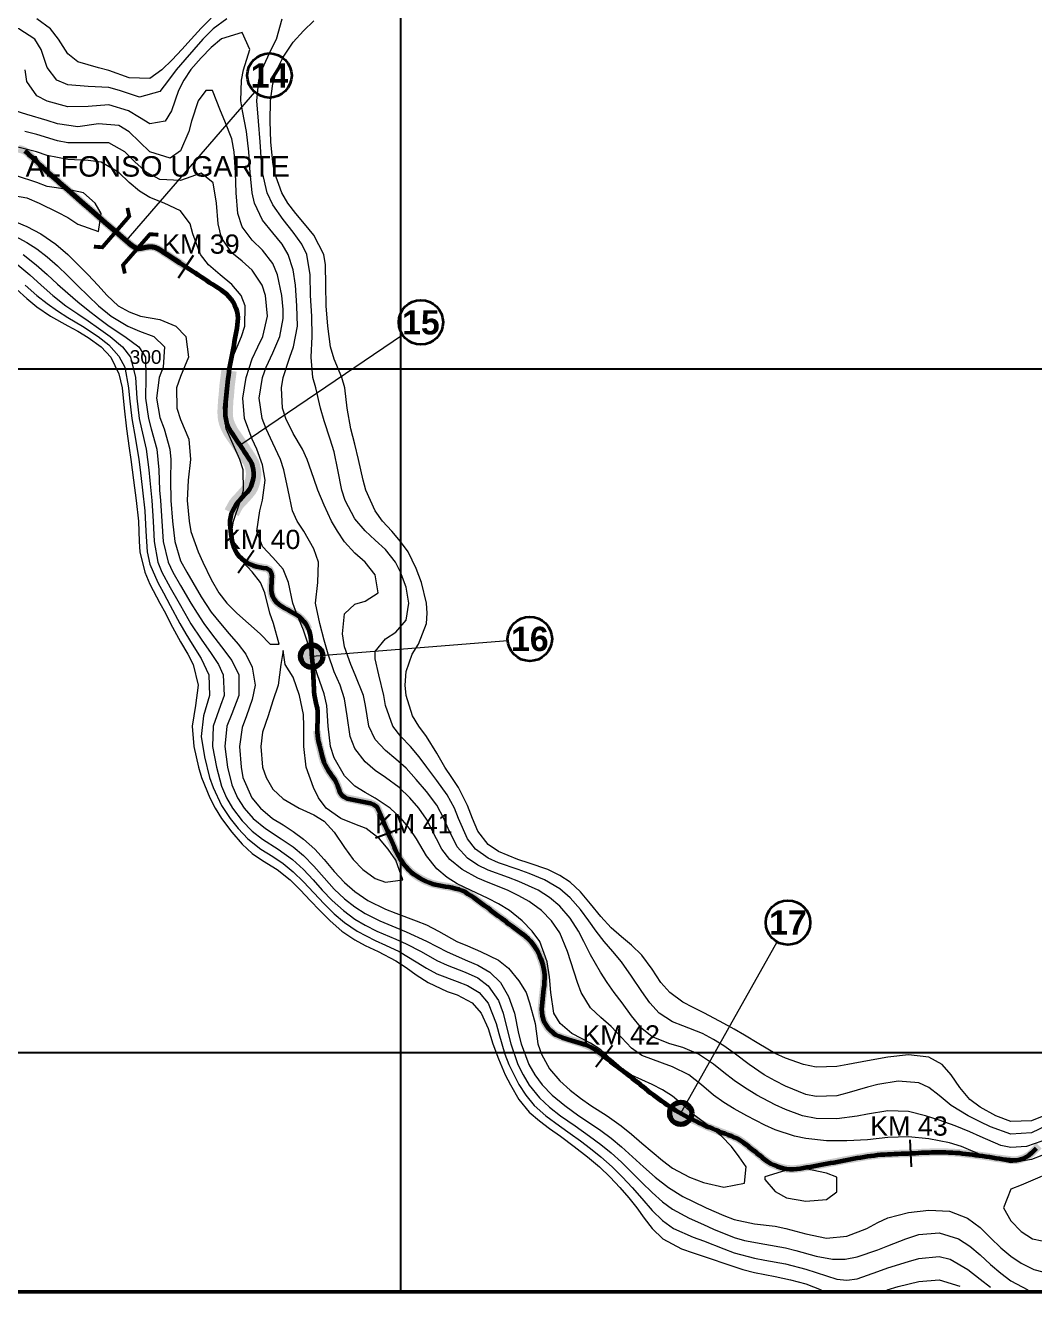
# Model space of a CAD drawing. Header units: metres. Extents: x 360050 to 393690, y 9180000 to 9233950.
# Drawn here: x 370901 to 373854, y 9223300 to 9227006 of the extents above; entities that cross this region are included whole.
import ezdxf
from ezdxf.enums import TextEntityAlignment as Align

# ---------------------------------------------------------------- set-up
doc = ezdxf.new("R2010")
doc.units = ezdxf.units.M
doc.header["$LTSCALE"] = 0.25
for name, color, linetype in [('CUADRICULA', 9, 'CONTINUOUS'), ('LOCALIDADES', 7, 'CONTINUOUS'), ('PROGRESIVAS', 5, 'CONTINUOUS')]:
    doc.layers.add(name, color=color, linetype=linetype)
for name, color, linetype, lineweight in [('CURVAS', 9, 'CONTINUOUS', 9), ('CURVAS-MAESTRAS', 8, 'CONTINUOUS', 18), ('EJE-VIA', 5, 'CONTINUOUS', 60), ('LLAMADAS', 30, 'CONTINUOUS', 18), ('MARCO', 7, 'CONTINUOUS', 50), ('TITULOS', 160, 'CONTINUOUS', 35)]:
    doc.layers.add(name, color=color, linetype=linetype, lineweight=lineweight)
for name, color, linetype, lineweight, true_color in [('R-EROSION', 6, 'CONTINUOUS', 100, 0xdc00dc), ('R-INUNDACION', 150, 'CONTINUOUS', 100, 0x286edc), ('R-PLATAFORMA', 8, 'CONTINUOUS', 100, 0x787878), ('R-PREDIOS', 30, 'CONTINUOUS', 100, 0xe68200)]:
    doc.layers.add(name, color=color, linetype=linetype, lineweight=lineweight, true_color=true_color)
doc.layers.add('R-PUENTES', color=1, linetype='CONTINUOUS', true_color=0xe60000)
doc.styles.get("Standard").update_dxf_attribs({"font": 'arial.ttf'})
doc.styles.add('TITULOS', font='arialbd.ttf')

msp = doc.modelspace()

# ---------------------------------------------------------------- hatches: boundary and pattern name
at = {"layer": 'R-INUNDACION'}
h = msp.add_hatch(color=256, dxfattribs=at)
edge = h.paths.add_edge_path()
edge.add_arc((371739.1, 9225159.6), 32.5, 0, 360)
h = msp.add_hatch(color=256, dxfattribs=at)
edge = h.paths.add_edge_path()
edge.add_arc((372818.8, 9223822.1), 32.5, 0, 360)

# ---------------------------------------------------------------- linework, layer by layer
at = {"layer": 'CUADRICULA'}
for p, q in [((372000, 9223300), (372000, 9233550)), ((360800, 9226000), (375100, 9226000)), ((360800, 9224000), (375100, 9224000))]:
    msp.add_line(p, q, dxfattribs=at)
at = {"layer": 'CURVAS'}
for points in [[(371490.9, 9227025), (371450.3, 9226995), (371420.5, 9226965), (371393.8, 9226935), (371367.5, 9226905), (371342.4, 9226875), (371319.6, 9226845), (371295, 9226812.2), (371235, 9226795.1), (371176.6, 9226815), (371145, 9226823.2), (371085, 9226826.1), (371025, 9226831.2), (370992.9, 9226845), (370965, 9226882.1), (370947.3, 9226935), (370928.3, 9226965), (370881.8, 9226995), (370845, 9227003.5), (370785, 9227004.9), (370725, 9227011.8)], [(371445, 9227026.6), (371415, 9226997.3), (371386, 9226965), (371359.3, 9226935), (371330.9, 9226905), (371300.2, 9226875), (371265, 9226849.9), (371205, 9226851.5), (371145, 9226873.1), (371115, 9226881.5), (371055, 9226898.4), (371025, 9226922.6), (370998.1, 9226965), (370974.7, 9226995), (370935, 9227024.8)], [(373887.7, 9223785), (373845, 9223764.9), (373785, 9223760.9), (373725, 9223782.6), (373695, 9223797.2), (373660, 9223815), (373610.3, 9223845), (373575, 9223873.8), (373545, 9223897.5), (373515, 9223911.4), (373455, 9223916.3), (373395, 9223905.8), (373365, 9223898), (373305, 9223880.6), (373275, 9223873.2), (373215, 9223870.8), (373185, 9223877.3), (373125, 9223901.8), (373095, 9223917), (373062.7, 9223935), (373018.9, 9223965), (372979.3, 9223995), (372945, 9224019.3), (372915, 9224038.1), (372882.8, 9224055), (372825, 9224077.7), (372795, 9224089.4), (372755.4, 9224115), (372728.1, 9224145), (372705, 9224178.2), (372675, 9224223.7), (372645, 9224265), (372620, 9224295), (372594.6, 9224325), (372571.3, 9224355), (372549.5, 9224385), (372525, 9224418.3), (372495, 9224452.9), (372465, 9224478.8), (372420.4, 9224505), (372375, 9224523.5), (372342.6, 9224535), (372285, 9224554.6), (372255, 9224568.5), (372218.2, 9224595), (372194.6, 9224625), (372168.8, 9224685), (372156.5, 9224715), (372135, 9224754.3), (372105, 9224796.2), (372076.1, 9224835), (372053.7, 9224865), (372028.2, 9224895), (371999.4, 9224925), (371975.8, 9224955), (371955.1, 9225015), (371950.1, 9225045), (371935.7, 9225105), (371925, 9225151.7), (371925, 9225172.8), (371955, 9225210.7), (371985, 9225229.6), (372015, 9225264.9), (372023.4, 9225315), (372015, 9225361.2), (371998.9, 9225405), (371983.9, 9225435), (371955, 9225471.8), (371925, 9225499.3), (371895, 9225525.9), (371865, 9225561.7), (371836.8, 9225615), (371827, 9225645), (371815, 9225705), (371805, 9225757.1), (371792.8, 9225795), (371775, 9225848), (371764.8, 9225885), (371751, 9225945), (371742.5, 9225975), (371737.1, 9226035), (371740.5, 9226095), (371739.2, 9226155), (371735.8, 9226215), (371734.1, 9226275), (371724.2, 9226335), (371710.3, 9226365), (371685, 9226400.6), (371655, 9226437.3), (371625, 9226480), (371608.8, 9226515), (371595.3, 9226575), (371592.1, 9226605), (371588, 9226665), (371583.1, 9226725), (371578.5, 9226785), (371584.1, 9226845), (371595, 9226878.8), (371620.4, 9226935), (371635.6, 9226965), (371652.5, 9227025)], [(373881.3, 9223815), (373845, 9223799.7), (373785, 9223798.4), (373740.4, 9223815), (373695, 9223839.8), (373665, 9223862.8), (373635, 9223897), (373610, 9223935), (373583.7, 9223965), (373545, 9223986.2), (373485, 9223993), (373425, 9223986.2), (373365, 9223975.5), (373307.7, 9223965), (373275, 9223959), (373215, 9223956.9), (373178.1, 9223965), (373125, 9223983.4), (373095, 9223996.8), (373047.2, 9224025), (373005, 9224051), (372975, 9224068.1), (372944.9, 9224085), (372888.7, 9224115), (372855, 9224131.7), (372825, 9224147), (372787.1, 9224175), (372760.9, 9224205), (372735, 9224243.7), (372705, 9224284.5), (372675, 9224313.5), (372645, 9224338.1), (372615, 9224364.9), (372585, 9224397.4), (372555, 9224434.7), (372525, 9224470.4), (372495, 9224498.1), (372465, 9224517.7), (372429.5, 9224535), (372375, 9224554.3), (372342.2, 9224565), (372285, 9224588), (372255, 9224609), (372225, 9224647.8), (372209.1, 9224685), (372195, 9224722.9), (372168.7, 9224775), (372148.9, 9224805), (372128.9, 9224835), (372105, 9224875.4), (372075, 9224924.5), (372052.8, 9224955), (372033.7, 9224985), (372015.1, 9225045), (372012.4, 9225075), (372015, 9225114.9), (372033.3, 9225165), (372051.7, 9225195), (372074.6, 9225255), (372077, 9225285), (372074.8, 9225315), (372059.9, 9225375), (372045, 9225416.2), (372020.7, 9225465), (371999.2, 9225495), (371973.1, 9225525), (371946.2, 9225555), (371924.2, 9225585), (371897.7, 9225645), (371889.9, 9225675), (371876.1, 9225735), (371865, 9225780), (371853.1, 9225825), (371842.6, 9225885), (371836, 9225945), (371827.1, 9225975), (371805, 9226028.3), (371794, 9226065), (371786, 9226125), (371781.7, 9226185), (371780.7, 9226245), (371779.7, 9226305), (371774.4, 9226335), (371745, 9226391.3), (371717.5, 9226425), (371692, 9226455), (371669.5, 9226485), (371651.9, 9226515), (371630.4, 9226575), (371624.9, 9226605), (371619.6, 9226665), (371617.7, 9226725), (371618.3, 9226785), (371625, 9226834.2), (371636.8, 9226875), (371655, 9226912.2), (371685, 9226956.1), (371715, 9226989.2), (371745, 9227019)], [(373875, 9223740.7), (373830.3, 9223725), (373785, 9223721.4), (373755, 9223728.1), (373695, 9223754), (373665, 9223767.4), (373621.3, 9223785), (373575, 9223802.3), (373534.4, 9223815), (373485, 9223827.5), (373425, 9223828.8), (373365, 9223819.5), (373335, 9223813.8), (373275, 9223805.4), (373215, 9223806.6), (373175.2, 9223815), (373125, 9223832.8), (373095, 9223846.7), (373041.2, 9223875), (373005, 9223897), (372975, 9223917.9), (372945, 9223941.1), (372915, 9223965.5), (372870.7, 9223995), (372825, 9224014.2), (372787.2, 9224025), (372735, 9224045.7), (372705, 9224070), (372675, 9224107.3), (372646.9, 9224145), (372623.9, 9224175), (372603, 9224205), (372584.1, 9224235), (372555, 9224285.3), (372535, 9224325), (372519.1, 9224355), (372495, 9224392.8), (372465, 9224428.1), (372435, 9224453.6), (372401.8, 9224475), (372345, 9224500.7), (372315, 9224511.5), (372255, 9224533.8), (372225, 9224548.5), (372195, 9224568.7), (372165, 9224601.7), (372137.9, 9224655), (372125.2, 9224685), (372105, 9224723.3), (372075, 9224763.9), (372045, 9224799.2), (372015, 9224831.5), (371985, 9224858.6), (371955, 9224883.5), (371925, 9224915.8), (371906.1, 9224955), (371895.9, 9225015), (371890, 9225045), (371866.5, 9225105), (371853, 9225135), (371835, 9225187.4), (371828.9, 9225225), (371835, 9225283.9), (371865, 9225311.7), (371895, 9225320.7), (371933.2, 9225345), (371925, 9225397.9), (371895, 9225434.6), (371865, 9225460.6), (371835, 9225494), (371814, 9225525), (371797, 9225555), (371775, 9225601.2), (371756.4, 9225645), (371745, 9225679.8), (371725.9, 9225735), (371711.6, 9225765), (371685, 9225811.1), (371663.5, 9225855), (371653.7, 9225885), (371650.8, 9225945), (371655.3, 9225975), (371674.7, 9226035), (371685.3, 9226065), (371696.9, 9226125), (371695.8, 9226185), (371691.3, 9226245), (371685, 9226289.7), (371670.3, 9226335), (371652.4, 9226365), (371625, 9226398.5), (371595, 9226435.3), (371571.1, 9226485), (371564.6, 9226515), (371558.6, 9226575), (371555.1, 9226635), (371548.1, 9226695), (371536.6, 9226755), (371531.6, 9226785), (371533.1, 9226845), (371539.8, 9226875), (371558, 9226935), (371535, 9226985), (371475, 9226966.4), (371445, 9226940.9), (371415, 9226910.6), (371385, 9226876.2), (371364.5, 9226845), (371349.1, 9226815), (371328.3, 9226755), (371310.5, 9226725), (371265, 9226717.6), (371235, 9226735.7), (371202.9, 9226755), (371145, 9226772.8), (371085, 9226767.9), (371025, 9226767.4), (370965, 9226783.9), (370935, 9226799.3), (370905, 9226841.3), (370900.2, 9226875)], [(370858.3, 9226395), (370905, 9226370.5), (370935, 9226351.2), (370965, 9226328.3), (370995, 9226301.4), (371025, 9226272.3), (371055, 9226243.2), (371085, 9226213.8), (371115, 9226184.9), (371151.7, 9226155), (371201.2, 9226125), (371235, 9226110.6), (371276.7, 9226095), (371308.6, 9226065), (371304.1, 9226005), (371292.9, 9225975), (371285.1, 9225915), (371295, 9225858.1), (371307.5, 9225825), (371323.9, 9225765), (371327, 9225735), (371325.6, 9225675), (371326.7, 9225615), (371331.4, 9225555), (371338, 9225495), (371355, 9225438.9), (371373.6, 9225405), (371390.8, 9225375), (371415, 9225333.6), (371445, 9225288.6), (371471.9, 9225255), (371497.8, 9225225), (371523.7, 9225195), (371546.6, 9225165), (371565, 9225127.3), (371573.6, 9225075), (371565, 9225032.4), (371548.1, 9224985), (371535, 9224950.8), (371527.3, 9224895), (371532.1, 9224835), (371537.8, 9224805), (371563.7, 9224745), (371589.3, 9224715), (371624.4, 9224685), (371655, 9224665.7), (371685, 9224646.5), (371715, 9224624.4), (371748.2, 9224595), (371775.3, 9224565), (371805, 9224529.9), (371835, 9224497.4), (371865, 9224470.7), (371903, 9224445), (371955, 9224419.4), (371985, 9224407.9), (372044.9, 9224385), (372075, 9224373.3), (372109.7, 9224355), (372164, 9224325), (372195, 9224311.6), (372233.1, 9224295), (372285, 9224270), (372315, 9224246.5), (372345, 9224209.2), (372366.6, 9224175), (372376.6, 9224145), (372392.7, 9224085), (372400.8, 9224025), (372411.2, 9223995), (372435, 9223952.2), (372465, 9223916.7), (372495, 9223889.8), (372525, 9223866.7), (372555.7, 9223845), (372603.9, 9223815), (372644.6, 9223785), (372675, 9223760.6), (372705, 9223734.8), (372735, 9223708.8), (372765, 9223684), (372795, 9223661.8), (372844.4, 9223635), (372885, 9223619.7), (372945, 9223605.6), (373005, 9223617.9), (373010, 9223665), (372990.1, 9223695), (372967.4, 9223725), (372937.9, 9223755), (372899.8, 9223785), (372860.8, 9223815), (372826.5, 9223845), (372795, 9223871.9), (372765, 9223890.8), (372735, 9223906.1), (372675, 9223933.8), (372645, 9223953.7), (372615, 9223980.8), (372585, 9224007.6), (372555, 9224027.6), (372500.3, 9224055), (372465.9, 9224085), (372447.6, 9224115), (372438.2, 9224175), (372435, 9224220.8), (372427.6, 9224265), (372406.1, 9224325), (372383.6, 9224355), (372354.4, 9224385), (372317.8, 9224415), (372285, 9224434.6), (372255, 9224450.8), (372203.9, 9224475), (372165, 9224493.1), (372135, 9224511.9), (372105, 9224537.3), (372075, 9224575), (372045.1, 9224625), (372025.1, 9224655), (372000.7, 9224685), (371968.8, 9224715), (371925, 9224744.2), (371895, 9224760.2), (371865, 9224779.4), (371835, 9224809.2), (371805, 9224861.9), (371794.3, 9224895), (371787.2, 9224955), (371782.9, 9225015), (371775, 9225049.4), (371756, 9225105), (371745, 9225139), (371728.3, 9225195), (371715, 9225235.9), (371694, 9225285), (371683.3, 9225315), (371670.9, 9225375), (371655, 9225414.5), (371625, 9225448.8), (371595, 9225481), (371578, 9225525), (371586.7, 9225585), (371595, 9225616), (371602.6, 9225675), (371595, 9225719.6), (371578.3, 9225765), (371564.6, 9225795), (371542.6, 9225855), (371537.4, 9225915), (371546.8, 9225975), (371565, 9226029.4), (371581.3, 9226065), (371595.7, 9226095), (371609.2, 9226155), (371603.3, 9226215), (371594.3, 9226245), (371565, 9226289.2), (371535, 9226315.2), (371505, 9226339.7), (371475, 9226383.8), (371464.8, 9226425), (371460.4, 9226485), (371450.5, 9226545), (371415, 9226572.5), (371355, 9226551.1), (371295, 9226554.8), (371256.4, 9226575), (371222.4, 9226605), (371192.4, 9226635), (371145, 9226662.2), (371085, 9226661.5), (371025, 9226661.7), (370995, 9226667.8), (370935, 9226685.7), (370899.2, 9226695)], [(370875, 9226429.5), (370905, 9226417), (370946.4, 9226395), (370990.4, 9226365), (371025, 9226335), (371055, 9226305.8), (371085, 9226275.6), (371113.5, 9226245), (371140.7, 9226215), (371172.9, 9226185), (371205, 9226166.9), (371238.4, 9226155), (371295, 9226144.6), (371341.5, 9226125), (371370.9, 9226095), (371378.4, 9226035), (371355, 9225977.6), (371342.9, 9225945), (371343.9, 9225885), (371355, 9225852.4), (371379.1, 9225795), (371384.6, 9225735), (371377.2, 9225675), (371374.2, 9225615), (371380.4, 9225555), (371385, 9225524.4), (371406.3, 9225465), (371419.9, 9225435), (371445, 9225383.6), (371467.6, 9225345), (371490.7, 9225315), (371519.7, 9225285), (371554, 9225255), (371588.3, 9225225), (371617.3, 9225195), (371644.1, 9225195), (371627.1, 9225255), (371616.1, 9225285), (371601.9, 9225345), (371589.2, 9225375), (371565, 9225406.4), (371535, 9225437.6), (371505.7, 9225495), (371504.8, 9225525), (371509.6, 9225555), (371530.4, 9225615), (371539.2, 9225645), (371538.8, 9225705), (371528.3, 9225735), (371505, 9225787.3), (371488.8, 9225825), (371480.6, 9225885), (371486.3, 9225945), (371499.7, 9226005), (371508.6, 9226035), (371533.1, 9226095), (371543.5, 9226125), (371544.6, 9226185), (371532.5, 9226215), (371505, 9226247.1), (371470.6, 9226275), (371436.9, 9226305), (371413.9, 9226335), (371390.7, 9226395), (371383.4, 9226425), (371355, 9226463.1), (371307.4, 9226485), (371265, 9226501.9), (371235, 9226520.6), (371205, 9226545.5), (371174.4, 9226575), (371123.2, 9226605), (371085, 9226610.2), (371025, 9226612.9), (370965, 9226624.8), (370933.3, 9226635), (370875, 9226650.5)], [(370845, 9226511.6), (370905, 9226501.1), (370941.3, 9226485), (370995, 9226459.1), (371025, 9226443), (371055, 9226423.9), (371115, 9226402), (371122.4, 9226455), (371105.6, 9226485), (371071.1, 9226515), (371025, 9226525.5), (370965, 9226534.2), (370935, 9226545.7), (370875, 9226565.1)], [(370879.5, 9226305), (370913.9, 9226275), (370947, 9226245), (370981.5, 9226215), (371019.9, 9226185), (371055, 9226160.9), (371085, 9226140.8), (371115, 9226119.7), (371149.1, 9226095), (371185.4, 9226065), (371208.8, 9226035), (371223.7, 9225975), (371226.9, 9225915), (371234.4, 9225855), (371241.3, 9225825), (371255, 9225765), (371262.6, 9225705), (371265, 9225673.7), (371270.7, 9225615), (371275.2, 9225555), (371277.5, 9225495), (371288.4, 9225435), (371300.7, 9225405), (371325, 9225360.7), (371351, 9225315), (371367.8, 9225285), (371385, 9225254.6), (371415, 9225209.8), (371445, 9225167), (371465.8, 9225135), (371479.6, 9225105), (371482.3, 9225045), (371472, 9225015), (371450.2, 9224955), (371449.1, 9224895), (371460.3, 9224835), (371475, 9224779), (371489.8, 9224745), (371506.7, 9224715), (371535, 9224678.2), (371565, 9224647.5), (371595, 9224623.7), (371640.6, 9224595), (371682.8, 9224565), (371715, 9224535.1), (371742.8, 9224505), (371769.8, 9224475), (371798.9, 9224445), (371832.1, 9224415), (371865, 9224390.5), (371895, 9224372.5), (371929.9, 9224355), (371985, 9224331.4), (372015, 9224317.7), (372059, 9224295), (372105, 9224269.5), (372135, 9224255.2), (372187.7, 9224235), (372225, 9224218), (372255, 9224195.1), (372285, 9224151.6), (372299.1, 9224115), (372313.4, 9224055), (372321.2, 9224025), (372342.2, 9223965), (372357.6, 9223935), (372375, 9223904.6), (372405, 9223867.3), (372435, 9223839.7), (372466.9, 9223815), (372509.4, 9223785), (372551.8, 9223755), (372585, 9223730.6), (372615, 9223706.1), (372645, 9223678.8), (372675, 9223649.6), (372705, 9223619.6), (372735, 9223590), (372765, 9223563), (372795, 9223541.1), (372843.8, 9223515), (372885, 9223496.5), (372915, 9223482.9), (372975, 9223458.3), (373005, 9223449.4), (373065, 9223439.2), (373125, 9223428.6), (373155, 9223420.8), (373215, 9223404), (373262.3, 9223395), (373300.3, 9223395), (373335, 9223402.2), (373395, 9223422.2), (373425, 9223433.8), (373477.6, 9223455), (373515, 9223467.2), (373575, 9223472.4), (373631, 9223455), (373665, 9223433.1), (373695, 9223407.5), (373725, 9223379.9), (373755, 9223353.8), (373785, 9223331.5), (373834.3, 9223305)], [(370875, 9226233.2), (370905, 9226206.4), (370935, 9226182.2), (370974.7, 9226155), (371025, 9226126.1), (371055, 9226110.3), (371085, 9226092.2), (371122.5, 9226065), (371151.4, 9226035), (371175, 9225985.5), (371183.9, 9225945), (371190.1, 9225885), (371196.9, 9225825), (371205, 9225768.7), (371210.1, 9225735), (371217.5, 9225675), (371225.5, 9225615), (371231.7, 9225555), (371234, 9225495), (371236.4, 9225465), (371250.8, 9225405), (371265, 9225370.6), (371294.7, 9225315), (371310.8, 9225285), (371325.7, 9225255), (371355, 9225201.5), (371376.6, 9225165), (371391.9, 9225135), (371406.8, 9225075), (371398.5, 9225015), (371389, 9224955), (371394, 9224895), (371407.7, 9224835), (371416.3, 9224805), (371440.6, 9224745), (371456.9, 9224715), (371475.2, 9224685), (371505, 9224644.2), (371535, 9224609.1), (371565, 9224582.2), (371595, 9224561.7), (371637.4, 9224535), (371675.7, 9224505), (371706.6, 9224475), (371734.8, 9224445), (371763, 9224415), (371793.1, 9224385), (371827.5, 9224355), (371865, 9224329.1), (371895, 9224313.1), (371933.6, 9224295), (371985, 9224268.5), (372015, 9224249), (372045, 9224227.6), (372079.3, 9224205), (372135, 9224178.7), (372165, 9224168.3), (372208.2, 9224145), (372234.3, 9224115), (372255, 9224070.4), (372269.1, 9224025), (372285, 9223981.5), (372305.1, 9223935), (372320.3, 9223905), (372345, 9223862.4), (372375, 9223825.5), (372405, 9223799.7), (372435, 9223777.7), (372466.4, 9223755), (372507.3, 9223725), (372545.9, 9223695), (372580.8, 9223665), (372612.1, 9223635), (372640.7, 9223605), (372666.6, 9223575), (372689.9, 9223545), (372711.6, 9223515), (372735, 9223484.5), (372766.2, 9223455), (372821.4, 9223425), (372855, 9223413.3), (372911, 9223395), (372945, 9223383.1), (373000.1, 9223365), (373035, 9223356.2), (373095, 9223344.3), (373139.8, 9223335), (373185, 9223322.6), (373229.2, 9223305)], [(370900.8, 9226245), (370934.5, 9226215), (370965, 9226191.2), (370995, 9226170.5), (371025, 9226151.1), (371067.8, 9226125), (371114.3, 9226095), (371145, 9226070.8), (371175, 9226037.8), (371192.4, 9226005), (371202.7, 9225945), (371205.3, 9225915), (371212.7, 9225855), (371223.5, 9225795), (371233.4, 9225735), (371237.1, 9225705), (371243.9, 9225645), (371250.7, 9225585), (371253.7, 9225525), (371257.4, 9225465), (371265, 9225428.7), (371288.2, 9225375), (371304.9, 9225345), (371325, 9225308), (371353.2, 9225255), (371371, 9225225), (371389.6, 9225195), (371415, 9225152.9), (371437.6, 9225105), (371439.9, 9225045), (371422, 9224985), (371415.1, 9224925), (371424.9, 9224865), (371440.1, 9224805), (371450.2, 9224775), (371475, 9224723.1), (371500, 9224685), (371523.9, 9224655), (371552.2, 9224625), (371589.7, 9224595), (371625, 9224573.1), (371655, 9224553.4), (371685, 9224528.9), (371715, 9224499.3), (371745, 9224466.8), (371775, 9224434.7), (371805, 9224405.5), (371835, 9224380), (371871.5, 9224355), (371925, 9224327.3), (371955, 9224314), (371994.4, 9224295), (372045, 9224265.6), (372075, 9224246.8), (372105, 9224230.3), (372165, 9224207.3), (372195, 9224195.9), (372228.9, 9224175), (372255, 9224144.3), (372278.7, 9224085), (372286.9, 9224055), (372304.3, 9223995), (372315.8, 9223965), (372345, 9223905.9), (372365, 9223875), (372389.7, 9223845), (372423.5, 9223815), (372464.2, 9223785), (372495, 9223763.2), (372525, 9223741.5), (372555, 9223719), (372585, 9223694.7), (372618, 9223665), (372648.3, 9223635), (372676.4, 9223605), (372705, 9223572.3), (372735, 9223537.8), (372765, 9223508.1), (372797.7, 9223485), (372855, 9223459.8), (372885, 9223448.8), (372945, 9223425.1), (372975, 9223414), (373035, 9223397.7), (373065, 9223392.4), (373125, 9223381.7), (373185, 9223365.9), (373215, 9223356.2), (373275, 9223337), (373305, 9223333.4), (373335, 9223337.6), (373395, 9223359.5), (373425, 9223369.6), (373485, 9223388.3), (373515, 9223397.3), (373575, 9223403.1), (373606.6, 9223395), (373658.8, 9223365), (373695, 9223337), (373725, 9223313.6)], [(371655, 9225176.2), (371648.3, 9225135), (371641.2, 9225075), (371625, 9225029.3), (371611.8, 9224985), (371595, 9224936.9), (371590.3, 9224895), (371594.9, 9224835), (371605.7, 9224805), (371625, 9224770.5), (371655, 9224742.4), (371702.2, 9224715), (371745, 9224694.9), (371775, 9224676.7), (371805, 9224644.9), (371835, 9224600.1), (371860.1, 9224565), (371888.2, 9224535), (371925, 9224509.2), (371955, 9224498), (372005.1, 9224505), (371985, 9224562.6), (371963.1, 9224595), (371937.1, 9224625), (371898.7, 9224655), (371865, 9224668.5), (371824.1, 9224685), (371781, 9224715), (371758.6, 9224745), (371744, 9224775), (371722.4, 9224835), (371715.5, 9224895), (371715.5, 9224955), (371715, 9224988.7), (371703.1, 9225045), (371685, 9225098.3), (371661.4, 9225135), (371655, 9225176.2)], [(373935, 9223665.4), (373905, 9223650.3), (373869, 9223635), (373815, 9223611.3), (373785, 9223599.8), (373763.3, 9223545), (373785, 9223507.2), (373815, 9223475.7), (373847.7, 9223455), (373905, 9223443.2), (373950.4, 9223455), (373994.2, 9223485), (374025, 9223511.6), (374055, 9223535.7), (374085, 9223556.3), (374119.4, 9223575), (374152.3, 9223605), (374145, 9223638.8), (374115, 9223668.8), (374055, 9223685.2), (373995, 9223681.1), (373935, 9223665.4)], [(373065, 9223635.7), (373065, 9223628.1), (373095, 9223593), (373128.4, 9223575), (373185, 9223564.6), (373245, 9223569.5), (373275, 9223592.1), (373275.6, 9223635), (373245, 9223647.1), (373185, 9223659.3), (373125, 9223654.9), (373065, 9223635.7)], [(373422.4, 9223305), (373455, 9223315.4), (373515, 9223329.5), (373575, 9223334.2), (373635, 9223315.8)]]:
    msp.add_lwpolyline(points, dxfattribs=at)
at = {"layer": 'CURVAS-MAESTRAS'}
for points in [[(373875, 9223698.9), (373845, 9223686.3), (373785, 9223676.7), (373725, 9223689.4), (373695, 9223701.7), (373640.4, 9223725), (373605, 9223735.6), (373545, 9223747.7), (373485, 9223753.1), (373425, 9223751.2), (373365, 9223744.8), (373305, 9223740.9), (373245, 9223741.8), (373185, 9223748.1), (373152, 9223755), (373095, 9223773.2), (373065, 9223787.3), (373012.1, 9223815), (372975, 9223835.5), (372945, 9223853.9), (372915, 9223875.2), (372879.8, 9223905), (372842.2, 9223935), (372795, 9223958.4), (372765, 9223968.2), (372705, 9223991.4), (372675, 9224012.9), (372645, 9224043.7), (372615, 9224075.8), (372585, 9224102.6), (372555, 9224130.7), (372527.4, 9224175), (372516.3, 9224205), (372497.2, 9224265), (372487.8, 9224295), (372465, 9224349.8), (372441, 9224385), (372411.2, 9224415), (372375, 9224441.7), (372345, 9224458.5), (372311.9, 9224475), (372255, 9224497.4), (372225, 9224510.4), (372179.1, 9224535), (372142.8, 9224565), (372119.9, 9224595), (372104.1, 9224625), (372075, 9224683.1), (372052.5, 9224715), (372026, 9224745), (371994.4, 9224775), (371955.1, 9224805), (371925, 9224825.2), (371895, 9224850), (371865, 9224889.8), (371851.1, 9224925), (371842.9, 9224985), (371835, 9225034.4), (371821.7, 9225075), (371805, 9225113.9), (371786.6, 9225165), (371775, 9225206.7), (371762.7, 9225255), (371750.2, 9225315), (371756.5, 9225375), (371758.6, 9225435), (371745, 9225474.1), (371716.2, 9225525), (371695.9, 9225555), (371683.1, 9225585), (371670.2, 9225645), (371657.2, 9225705), (371647.5, 9225735), (371625, 9225783.3), (371605.4, 9225825), (371593.5, 9225855), (371585.5, 9225915), (371595, 9225974.6), (371605.8, 9226005), (371625, 9226047.1), (371645.8, 9226095), (371655, 9226148.1), (371655, 9226173.6), (371651.7, 9226215), (371639.3, 9226275), (371625, 9226309.1), (371595, 9226347.9), (371565, 9226376.5), (371535, 9226415.6), (371522.6, 9226455), (371517.6, 9226515), (371516.1, 9226575), (371512.1, 9226635), (371505, 9226673.3), (371484.5, 9226725), (371472.3, 9226755), (371448.6, 9226815), (371429.6, 9226815), (371406.4, 9226785), (371387.6, 9226725), (371379.3, 9226695), (371355, 9226638.8), (371325, 9226617.3), (371265.7, 9226635), (371235, 9226664.8), (371205, 9226693.8), (371175, 9226712.1), (371115, 9226717.2), (371055, 9226708.8), (370995, 9226717.8), (370965, 9226726.9), (370905, 9226744.3), (370871.7, 9226755)], [(370894.4, 9226335), (370932.8, 9226305), (370965, 9226276.3), (370995, 9226248.4), (371025, 9226221.6), (371055, 9226196.4), (371085, 9226172.1), (371115, 9226148.5), (371146.7, 9226125), (371192.2, 9226095), (371232.6, 9226065), (371253, 9226035), (371253.5, 9225975), (371252.2, 9225915), (371261.3, 9225855), (371269.6, 9225825), (371285.6, 9225765), (371291.5, 9225705), (371293.8, 9225645), (371296, 9225615), (371300.3, 9225555), (371303.9, 9225495), (371318.5, 9225435), (371333, 9225405), (371355, 9225366.7), (371384.8, 9225315), (371403.4, 9225285), (371423.5, 9225255), (371445.6, 9225225), (371475, 9225187.4), (371505, 9225146.5), (371525.3, 9225105), (371525.6, 9225045), (371505, 9224991.3), (371490.9, 9224955), (371485.2, 9224895), (371493, 9224835), (371505, 9224783), (371521.7, 9224745), (371541.1, 9224715), (371567.4, 9224685), (371603.5, 9224655), (371649.5, 9224625), (371685, 9224601.4), (371715, 9224576.3), (371745, 9224545.2), (371775, 9224510.6), (371805, 9224477.5), (371835, 9224449.3), (371865, 9224426.2), (371895, 9224406.8), (371937.8, 9224385), (371985, 9224365.8), (372015, 9224353.3), (372075, 9224325.9), (372105, 9224310.2), (372135, 9224294.1), (372195, 9224268.2), (372225, 9224255.6), (372260.1, 9224235), (372291.4, 9224205), (372315, 9224163.5), (372332, 9224115), (372343.8, 9224055), (372351.8, 9224025), (372374, 9223965), (372392.1, 9223935), (372413.7, 9223905), (372442.4, 9223875), (372479.1, 9223845), (372520.5, 9223815), (372555, 9223791.9), (372585, 9223771.5), (372615, 9223748.9), (372645, 9223723.7), (372677.1, 9223695), (372709.9, 9223665), (372744.1, 9223635), (372783.1, 9223605), (372825, 9223578.9), (372855, 9223563.6), (372893.5, 9223545), (372945, 9223522.5), (372975, 9223511.4), (373035, 9223499), (373095, 9223491.4), (373125.8, 9223485), (373185, 9223469.5), (373245, 9223456.6), (373305, 9223462.5), (373362.9, 9223485), (373395, 9223502.5), (373425, 9223515.7), (373485, 9223532), (373545, 9223538.9), (373605, 9223535.3), (373657.4, 9223515), (373695, 9223487.4), (373725, 9223458), (373755, 9223428.7), (373785, 9223403.6), (373815, 9223383.4), (373852.2, 9223365), (373905, 9223351.5)]]:
    msp.add_lwpolyline(points, dxfattribs=at)
at = {"layer": 'EJE-VIA'}
msp.add_lwpolyline([(370899.4, 9226638.1), (370907.4, 9226632.1), (370914.6, 9226625.1), (370921.8, 9226618.2), (370929, 9226611.2), (370936.2, 9226604.2), (370943.5, 9226597.5), (370950.8, 9226590.7), (370958.2, 9226583.9), (370965.4, 9226577), (370972.7, 9226570.1), (370980.3, 9226563.6), (370987.9, 9226557.1), (370995.5, 9226550.6), (371002.5, 9226543.8), (371010.1, 9226537.4), (371017.7, 9226530.9), (371025.3, 9226524.4), (371032.8, 9226517.8), (371040.2, 9226511.1), (371047.7, 9226504.5), (371055.2, 9226497.8), (371062.7, 9226491.2), (371070.2, 9226484.6), (371077.8, 9226478.1), (371085.4, 9226471.6), (371093, 9226465.1), (371100.5, 9226458.5), (371108, 9226451.8), (371115.5, 9226445.2), (371123, 9226438.6), (371130.4, 9226431.9), (371137.9, 9226425.3), (371145.5, 9226418.9), (371153.2, 9226412.4), (371160.8, 9226405.9), (371168.3, 9226399.3), (371175.9, 9226392.8), (371183.4, 9226386.2), (371191, 9226379.6), (371198.5, 9226373.1), (371206.1, 9226366.6), (371214, 9226360.4), (371221.9, 9226355.3), (371231.3, 9226352.1), (371241.3, 9226353.2), (371251, 9226355.5), (371260.9, 9226357.1), (371270.8, 9226357.4), (371280.6, 9226355.6), (371289.7, 9226351.6), (371298.3, 9226346.5), (371306.2, 9226340.9), (371314.7, 9226335.7), (371323.1, 9226330.2), (371331.4, 9226324.7), (371339.8, 9226319.2), (371348.1, 9226313.7), (371356.4, 9226308.2), (371364.8, 9226302.7), (371373.1, 9226297.1), (371381.6, 9226291.8), (371390.1, 9226286.6), (371398.5, 9226281.1), (371406.8, 9226275.6), (371415.2, 9226270.1), (371423.5, 9226264.6), (371431.8, 9226259), (371440.2, 9226253.5), (371448.5, 9226248), (371457, 9226242.6), (371465.5, 9226237.5), (371473.6, 9226231.7), (371481.7, 9226225.7), (371489.7, 9226219.7), (371496.4, 9226212.3), (371502.8, 9226204.7), (371508.6, 9226196.5), (371513.1, 9226187.6), (371516.6, 9226178.3), (371519.4, 9226168.7), (371521.9, 9226159), (371522.4, 9226149), (371522.2, 9226139.1), (371521.1, 9226129.1), (371519.4, 9226119.3), (371517.5, 9226109.5), (371515.8, 9226099.6), (371514.1, 9226089.8), (371512.5, 9226079.9), (371510.6, 9226070.1), (371508.8, 9226060.2), (371507, 9226050.4), (371505.2, 9226040.6), (371503.3, 9226030.7), (371501.5, 9226020.9), (371499.2, 9226011.2), (371497.5, 9226001.3), (371496.4, 9225991.4), (371495.2, 9225981.5), (371493.9, 9225971.6), (371492.6, 9225961.6), (371491.4, 9225951.7), (371490.5, 9225941.8), (371489.7, 9225931.8), (371489.1, 9225921.8), (371487.7, 9225912.7), (371487.1, 9225902.7), (371486.5, 9225892.7), (371485.8, 9225882.7), (371485.6, 9225872.7), (371486, 9225862.8), (371487.3, 9225852.9), (371489.7, 9225843.2), (371493.5, 9225833.9), (371497.7, 9225824.9), (371502.4, 9225816.1), (371508, 9225807.8), (371513.7, 9225799.5), (371519.3, 9225791.2), (371524.9, 9225782.9), (371530.5, 9225774.7), (371536.1, 9225766.4), (371541.3, 9225757.8), (371546.9, 9225750), (371552.3, 9225741.6), (371557.6, 9225733.2), (371562.5, 9225724.4), (371565.6, 9225714.9), (371567.8, 9225705.2), (371569, 9225695.3), (371568.4, 9225685.4), (371566.7, 9225675.5), (371564.2, 9225665.9), (371560.9, 9225656.4), (371556.1, 9225647.7), (371549.9, 9225639.8), (371543.3, 9225632.3), (371536.6, 9225624.9), (371529.9, 9225617.5), (371523, 9225610.4), (371517.1, 9225602.6), (371512.2, 9225594), (371507.5, 9225585.2), (371503, 9225576.3), (371501.3, 9225566.5), (371499.8, 9225556.6), (371499.8, 9225546.6), (371500.1, 9225536.6), (371501.5, 9225526.7), (371502.6, 9225516.8), (371504, 9225506.9), (371505.6, 9225497), (371507.8, 9225487.3), (371510.9, 9225477.8), (371515, 9225468.7), (371520.2, 9225460.1), (371526, 9225452), (371533.5, 9225445.5), (371541.3, 9225439.4), (371549.5, 9225433.7), (371558.1, 9225428.5), (371567.5, 9225425.2), (371577, 9225422.2), (371586.9, 9225420.3), (371596.7, 9225418.5), (371606.5, 9225416.7), (371615.2, 9225412.1), (371620.1, 9225403.4), (371622.3, 9225394), (371621.7, 9225384), (371620.9, 9225374), (371620.1, 9225364.1), (371620, 9225354.1), (371621.2, 9225344.2), (371623.8, 9225334.6), (371628.6, 9225325.8), (371634.8, 9225318), (371642.2, 9225311.7), (371650.3, 9225305.8), (371658.8, 9225300.7), (371667.6, 9225295.9), (371676.3, 9225291), (371685.1, 9225286.2), (371693.7, 9225281.1), (371701.9, 9225275.4), (371709.3, 9225268.6), (371716.1, 9225261.3), (371722.2, 9225253.5), (371726.9, 9225244.7), (371730.8, 9225235.5), (371733.5, 9225225.9), (371735, 9225216), (371736, 9225206.1), (371736.9, 9225196.1), (371737.4, 9225186.1), (371738, 9225176.1), (371738.5, 9225166.2), (371739.3, 9225156.2), (371740.1, 9225146.2), (371740.8, 9225136.2), (371741.5, 9225126.3), (371742.2, 9225116.3), (371742.8, 9225106.3), (371743.4, 9225096.3), (371743.9, 9225086.3), (371744.5, 9225076.3), (371744.8, 9225066.4), (371745.2, 9225056.4), (371746.2, 9225046.4), (371747.9, 9225036.6), (371749.7, 9225026.7), (371752.1, 9225017), (371754.4, 9225007.3), (371755.8, 9224997.4), (371756.3, 9224987.5), (371755.9, 9224977.5), (371755.5, 9224967.5), (371755.1, 9224957.5), (371754.7, 9224947.5), (371755, 9224937.5), (371755.6, 9224927.5), (371757.2, 9224917.7), (371759.2, 9224907.9), (371761.5, 9224898.1), (371763.9, 9224888.4), (371766.2, 9224878.7), (371768.6, 9224869), (371771.3, 9224859.3), (371774.3, 9224849.8), (371778.4, 9224840.7), (371782.9, 9224831.8), (371788, 9224823.3), (371793.9, 9224815.1), (371799.7, 9224807), (371805.5, 9224798.8), (371810.6, 9224790.2), (371814.6, 9224781.1), (371817.8, 9224771.7), (371820.7, 9224762.2), (371826.1, 9224753.8), (371833.6, 9224747.9), (371842.5, 9224743.6), (371852.3, 9224741.6), (371862.1, 9224739.6), (371871.9, 9224737.6), (371881.7, 9224735.6), (371891.5, 9224733.7), (371901.3, 9224731.7), (371911, 9224729.4), (371920.2, 9224725.5), (371928.5, 9224720.2), (371933.1, 9224711.3), (371937.1, 9224702.1), (371941.1, 9224693), (371945.2, 9224683.8), (371949.2, 9224674.7), (371953.1, 9224665.5), (371956.4, 9224656.1), (371960.4, 9224647.4), (371964, 9224638.1), (371967.9, 9224628.9), (371971.9, 9224619.7), (371975.8, 9224610.5), (371979.8, 9224601.4), (371983.7, 9224592.2), (371988.4, 9224583.3), (371992.9, 9224574.4), (371998, 9224565.9), (372003.8, 9224557.7), (372009.5, 9224549.5), (372016.1, 9224542), (372023, 9224534.7), (372030.2, 9224527.8), (372038.1, 9224521.7), (372046.1, 9224515.7), (372054.7, 9224510.6), (372063.4, 9224505.8), (372072.4, 9224501.3), (372081.7, 9224497.6), (372091, 9224493.9), (372100.6, 9224491.5), (372110.4, 9224489.4), (372120.2, 9224487.6), (372130.1, 9224486.1), (372140, 9224484.4), (372149.8, 9224482.4), (372159.5, 9224480.2), (372169.1, 9224477.4), (372178.4, 9224473.7), (372187.6, 9224469.9), (372196, 9224464.4), (372204.4, 9224458.9), (372212.9, 9224453.8), (372220.8, 9224447.6), (372228.8, 9224441.6), (372236.9, 9224435.8), (372244.9, 9224429.8), (372252.9, 9224423.8), (372260.9, 9224417.7), (372268.9, 9224411.7), (372276.8, 9224405.7), (372284.8, 9224399.7), (372293, 9224393.9), (372301, 9224387.8), (372308.8, 9224381.7), (372316.9, 9224375.8), (372325, 9224369.9), (372333, 9224364), (372341.1, 9224358.1), (372349.2, 9224352.2), (372357.1, 9224346), (372364.4, 9224339.2), (372371.8, 9224332.5), (372379, 9224325.6), (372385.3, 9224317.8), (372391.1, 9224309.7), (372396.4, 9224301.2), (372401.6, 9224292.7), (372405.6, 9224283.5), (372409.4, 9224274.3), (372412.2, 9224264.7), (372415.3, 9224255.8), (372417.4, 9224246), (372418.7, 9224236.1), (372419.9, 9224226.2), (372419.7, 9224216.2), (372419.3, 9224206.2), (372418.6, 9224196.2), (372417.5, 9224186.3), (372416.4, 9224176.4), (372415.2, 9224166.4), (372414.1, 9224156.5), (372413, 9224146.6), (372411.9, 9224136.6), (372411.6, 9224126.6), (372411.8, 9224116.7), (372413.2, 9224106.8), (372416, 9224097.3), (372420, 9224088.1), (372424.8, 9224079.4), (372430.5, 9224071.1), (372437.5, 9224064.1), (372445, 9224057.5), (372453.2, 9224051.8), (372462.3, 9224047.6), (372471.6, 9224044.1), (372481.1, 9224040.9), (372490.7, 9224038.1), (372500.3, 9224035.2), (372509.9, 9224032.4), (372519.4, 9224029.3), (372528.9, 9224026.3), (372538.3, 9224023), (372547.5, 9224019.1), (372556.8, 9224015.2), (372565.6, 9224010.5), (372573.7, 9224004.7), (372581.7, 9223998.7), (372589.6, 9223992.5), (372597.4, 9223986.3), (372605.3, 9223980.1), (372613.2, 9223974), (372621, 9223967.8), (372628.9, 9223961.6), (372636.7, 9223955.4), (372644.9, 9223949.6), (372652.3, 9223943.4), (372660.5, 9223937.6), (372668.3, 9223931.4), (372676.1, 9223925.1), (372683.9, 9223918.9), (372691.7, 9223912.6), (372699.5, 9223906.4), (372707.3, 9223900.2), (372715.2, 9223894), (372722.5, 9223887.6), (372730.6, 9223881.8), (372738.7, 9223875.9), (372746.7, 9223869.9), (372754.8, 9223864), (372762.8, 9223858.1), (372771, 9223852.3), (372779.2, 9223846.6), (372787.8, 9223841.4), (372796.2, 9223836), (372804.3, 9223830.2), (372813, 9223825.3), (372821.8, 9223820.4), (372830.5, 9223815.6), (372839.2, 9223810.7), (372848, 9223805.8), (372857, 9223801.7), (372866.2, 9223797.6), (372874.6, 9223793.1), (372883.7, 9223789.1), (372892.7, 9223784.6), (372901.9, 9223780.9), (372911.2, 9223777.2), (372920.5, 9223773.4), (372929.7, 9223769.7), (372939.1, 9223766.1), (372948.5, 9223762.7), (372957.9, 9223759.3), (372967.3, 9223755.8), (372976.3, 9223751.6), (372985.5, 9223747.5), (372993.9, 9223742.2), (373002.1, 9223736.5), (373010, 9223730.4), (373017.8, 9223724.1), (373025.6, 9223717.9), (373033.5, 9223711.7), (373041.4, 9223705.5), (373049, 9223699.1), (373056.7, 9223692.7), (373064.4, 9223686.4), (373072.7, 9223680.7), (373081, 9223675.1), (373090.2, 9223671.4), (373099.4, 9223667.5), (373108.8, 9223664.1), (373118.5, 9223661.8), (373128.2, 9223659.7), (373138.2, 9223658.9), (373148.1, 9223658.5), (373158.1, 9223659.6), (373168, 9223660.7), (373177.9, 9223662.4), (373187.7, 9223664), (373197.6, 9223665.7), (373207.4, 9223667.4), (373217.3, 9223669.3), (373227.1, 9223671.1), (373236.9, 9223672.9), (373246.8, 9223674.8), (373256.6, 9223676.6), (373266.4, 9223678.4), (373276.3, 9223680.2), (373286.1, 9223682.1), (373295.8, 9223684.2), (373305.7, 9223686), (373315.5, 9223687.7), (373325.4, 9223689.4), (373335.2, 9223691.2), (373345.1, 9223692.9), (373355, 9223694.6), (373364.8, 9223696.2), (373374.7, 9223697.7), (373384.6, 9223698.8), (373394.6, 9223700), (373404.5, 9223701.2), (373414.5, 9223701.8), (373424.5, 9223702.2), (373434.5, 9223702.7), (373444.5, 9223703.1), (373454.4, 9223703.7), (373464.4, 9223704), (373474.4, 9223704), (373484.4, 9223704.5), (373494.4, 9223705.1), (373504.4, 9223705.6), (373514.4, 9223706.2), (373524.3, 9223706.8), (373534.3, 9223707.3), (373544.3, 9223707.4), (373553.5, 9223708.2), (373563.5, 9223708.2), (373573.5, 9223708.2), (373583.5, 9223708.2), (373593.5, 9223708.1), (373603.5, 9223707.6), (373613.5, 9223707.1), (373623.4, 9223706.6), (373633.4, 9223706.1), (373642.5, 9223704.5), (373652.5, 9223703.4), (373662.4, 9223702.3), (373672.3, 9223701), (373682.3, 9223699.7), (373692.2, 9223698.4), (373702.1, 9223697.1), (373712, 9223695.8), (373721.9, 9223694.2), (373731.7, 9223692.5), (373741.6, 9223690.8), (373751.5, 9223689.5), (373761.4, 9223688.2), (373771.3, 9223686.9), (373781.2, 9223685.6), (373791.2, 9223684.8), (373801.2, 9223685.1), (373810.9, 9223687.2), (373820.4, 9223690.1), (373829.4, 9223694.6), (373838, 9223699.3), (373845.7, 9223705.8), (373852.8, 9223712.8), (373859.9, 9223719.9)], dxfattribs=at)
at = {"layer": 'LLAMADAS'}
for p, q in [((371195.9, 9226375.3), (371572.7, 9226809.6)), ((371528.6, 9225777.5), (372004.6, 9226100)), ((371739.1, 9225159.6), (372312.3, 9225205)), ((372818.8, 9223822.1), (373100.5, 9224323.4))]:
    msp.add_line(p, q, dxfattribs=at)
at = {"layer": 'MARCO'}
msp.add_lwpolyline([(360800, 9223300), (375100, 9223300), (375100, 9233550), (360800, 9233550)], close=True, dxfattribs=at)
at = {"layer": 'PROGRESIVAS'}
for p, q in [((371392.5, 9226332.3), (371348.1, 9226265.7)), ((371569.6, 9225468.4), (371523.9, 9225402.8)), ((372000.2, 9224655.4), (371925.3, 9224627.2)), ((372619.5, 9224019.9), (372570, 9223957)), ((373488.7, 9223744.8), (373493.3, 9223664.9))]:
    msp.add_line(p, q, dxfattribs=at)
at = {"layer": 'R-EROSION', "const_width": 45}
msp.add_lwpolyline([(371496.8, 9225994.8), (371496.4, 9225991.4), (371495.2, 9225981.5), (371493.9, 9225971.6), (371492.6, 9225961.6), (371491.4, 9225951.7), (371490.5, 9225941.8), (371489.7, 9225931.8), (371489.1, 9225921.8), (371487.7, 9225912.7), (371487.1, 9225902.7), (371486.5, 9225892.7), (371485.8, 9225882.7), (371485.6, 9225872.7), (371486, 9225862.8), (371487.3, 9225852.9), (371489.7, 9225843.2), (371493.5, 9225833.9), (371497.7, 9225824.9), (371502.4, 9225816.1), (371508, 9225807.8), (371513.7, 9225799.5), (371519.3, 9225791.2), (371524.9, 9225782.9), (371530.5, 9225774.7), (371536.1, 9225766.4), (371541.3, 9225757.8), (371546.9, 9225750), (371552.3, 9225741.6), (371557.6, 9225733.2), (371562.5, 9225724.4), (371565.6, 9225714.9), (371567.8, 9225705.2), (371569, 9225695.3), (371568.4, 9225685.4), (371566.7, 9225675.5), (371564.2, 9225665.9), (371560.9, 9225656.4), (371556.1, 9225647.7), (371549.9, 9225639.8), (371543.3, 9225632.3), (371536.6, 9225624.9), (371529.9, 9225617.5), (371523, 9225610.4), (371517.1, 9225602.6), (371512.2, 9225594), (371507.5, 9225585.2), (371504.6, 9225579.3)], dxfattribs=at)
at = {"layer": 'R-INUNDACION'}
for centre in [(371739.1, 9225159.6), (372818.8, 9223822.1)]:
    msp.add_circle(centre, 32.5, dxfattribs=at)
at = {"layer": 'R-PLATAFORMA', "const_width": 22.5}
for points in [[(370880.7, 9226644.5), (370890.4, 9226642.1), (370899.4, 9226638.1), (370907.4, 9226632.1), (370914.6, 9226625.1), (370921.8, 9226618.2), (370929, 9226611.2), (370936.2, 9226604.2), (370943.5, 9226597.5), (370950.8, 9226590.7), (370958.2, 9226583.9), (370965.4, 9226577), (370972.7, 9226570.1), (370980.3, 9226563.6), (370987.9, 9226557.1), (370995.5, 9226550.6), (371002.5, 9226543.8), (371010.1, 9226537.4), (371017.7, 9226530.9), (371025.3, 9226524.4), (371032.8, 9226517.8), (371040.2, 9226511.1), (371047.7, 9226504.5), (371055.2, 9226497.8), (371062.7, 9226491.2), (371070.2, 9226484.6), (371077.8, 9226478.1), (371085.4, 9226471.6), (371093, 9226465.1), (371100.5, 9226458.5), (371108, 9226451.8), (371115.5, 9226445.2), (371123, 9226438.6), (371130.4, 9226431.9), (371137.9, 9226425.3), (371145.5, 9226418.9), (371153.2, 9226412.4), (371160.8, 9226405.9), (371168.3, 9226399.3), (371175.9, 9226392.8), (371183.4, 9226386.2), (371191, 9226379.6), (371198.5, 9226373.1), (371206.1, 9226366.6), (371214, 9226360.4), (371221.9, 9226355.3), (371231.3, 9226352.1), (371241.3, 9226353.2), (371251, 9226355.5), (371260.9, 9226357.1), (371270.8, 9226357.4), (371280.6, 9226355.6), (371289.7, 9226351.6), (371298.3, 9226346.5), (371306.2, 9226340.9), (371314.7, 9226335.7), (371323.1, 9226330.2), (371331.4, 9226324.7), (371339.8, 9226319.2), (371348.1, 9226313.7), (371356.4, 9226308.2), (371364.8, 9226302.7), (371370.3, 9226299)], [(371546.7, 9225435.6), (371549.5, 9225433.7), (371558.1, 9225428.5), (371567.5, 9225425.2), (371577, 9225422.2), (371586.9, 9225420.3), (371596.7, 9225418.5), (371606.5, 9225416.7), (371615.2, 9225412.1), (371620.1, 9225403.4), (371622.3, 9225394), (371621.7, 9225384), (371620.9, 9225374), (371620.1, 9225364.1), (371620, 9225354.1), (371621.2, 9225344.2), (371623.8, 9225334.6), (371628.6, 9225325.8), (371634.8, 9225318), (371642.2, 9225311.7), (371650.3, 9225305.8), (371658.8, 9225300.7), (371667.6, 9225295.9), (371676.3, 9225291), (371685.1, 9225286.2), (371693.7, 9225281.1), (371701.9, 9225275.4), (371709.3, 9225268.6), (371716.1, 9225261.3), (371722.2, 9225253.5), (371726.9, 9225244.7), (371729.5, 9225238.6)], [(371754.9, 9224940.9), (371755, 9224937.5), (371755.6, 9224927.5), (371757.2, 9224917.7), (371759.2, 9224907.9), (371761.5, 9224898.1), (371763.9, 9224888.4), (371766.2, 9224878.7), (371768.6, 9224869), (371771.3, 9224859.3), (371774.3, 9224849.8), (371778.4, 9224840.7), (371782.9, 9224831.8), (371788, 9224823.3), (371793.9, 9224815.1), (371799.7, 9224807), (371805.5, 9224798.8), (371810.6, 9224790.2), (371814.6, 9224781.1), (371817.8, 9224771.7), (371820.7, 9224762.2), (371826.1, 9224753.8), (371833.6, 9224747.9), (371842.5, 9224743.6), (371852.3, 9224741.6), (371862.1, 9224739.6), (371871.9, 9224737.6), (371881.7, 9224735.6), (371891.5, 9224733.7), (371901.3, 9224731.7), (371911, 9224729.4), (371920.2, 9224725.5), (371928.5, 9224720.2), (371933.1, 9224711.3), (371937.1, 9224702.1), (371941.1, 9224693), (371945.2, 9224683.8), (371949.2, 9224674.7), (371953.1, 9224665.5), (371956.4, 9224656.1), (371960.4, 9224647.4), (371964, 9224638.1), (371967.9, 9224628.9), (371971.9, 9224619.7), (371975.8, 9224610.5), (371979.8, 9224601.4), (371983.7, 9224592.2), (371988.4, 9224583.3), (371992.9, 9224574.4), (371998, 9224565.9), (372003.8, 9224557.7), (372009.5, 9224549.5), (372016.1, 9224542), (372023, 9224534.7), (372030.2, 9224527.8), (372038.1, 9224521.7), (372046.1, 9224515.7), (372054.7, 9224510.6), (372063.4, 9224505.8), (372072.4, 9224501.3), (372081.7, 9224497.6), (372091, 9224493.9), (372100.6, 9224491.5), (372110.4, 9224489.4), (372120.2, 9224487.6), (372130.1, 9224486.1), (372140, 9224484.4), (372149.8, 9224482.4), (372159.5, 9224480.2), (372169.1, 9224477.4), (372178.4, 9224473.7), (372187.6, 9224469.9), (372196, 9224464.4), (372204.4, 9224458.9), (372212.9, 9224453.8), (372220.8, 9224447.6), (372228.8, 9224441.6), (372236.9, 9224435.8), (372244.9, 9224429.8), (372252.9, 9224423.8), (372260.9, 9224417.7), (372268.9, 9224411.7), (372276.8, 9224405.7), (372284.8, 9224399.7), (372293, 9224393.9), (372301, 9224387.8), (372308.8, 9224381.7), (372316.9, 9224375.8), (372325, 9224369.9), (372333, 9224364), (372341.1, 9224358.1), (372349.2, 9224352.2), (372357.1, 9224346), (372364.4, 9224339.2), (372371.8, 9224332.5), (372379, 9224325.6), (372385.3, 9224317.8), (372391.1, 9224309.7), (372396.4, 9224301.2), (372401.6, 9224292.7), (372405.6, 9224283.5), (372409.4, 9224274.3), (372412.2, 9224264.7), (372415.3, 9224255.8), (372417.4, 9224246), (372418.7, 9224236.1), (372419.9, 9224226.2), (372419.7, 9224216.2), (372419.3, 9224206.2), (372418.6, 9224196.2), (372417.5, 9224186.3), (372416.4, 9224176.4), (372415.2, 9224166.4), (372414.1, 9224156.5), (372413, 9224146.6), (372411.9, 9224136.6), (372411.6, 9224126.6), (372411.8, 9224116.7), (372413.2, 9224106.8), (372416, 9224097.3), (372420, 9224088.1), (372424.8, 9224079.4), (372430.5, 9224071.1), (372437.5, 9224064.1), (372445, 9224057.5), (372453.2, 9224051.8), (372462.3, 9224047.6), (372471.6, 9224044.1), (372481.1, 9224040.9), (372490.7, 9224038.1), (372500.3, 9224035.2), (372509.9, 9224032.4), (372519.4, 9224029.3), (372528.9, 9224026.3), (372538.3, 9224023), (372547.5, 9224019.1), (372556.8, 9224015.2), (372565.6, 9224010.5), (372573.7, 9224004.7), (372581.7, 9223998.7), (372589.6, 9223992.5), (372594.8, 9223988.4)], [(372836.2, 9223812.3), (372839.2, 9223810.7), (372848, 9223805.8), (372857, 9223801.7), (372866.2, 9223797.6), (372874.6, 9223793.1), (372883.7, 9223789.1), (372892.7, 9223784.6), (372901.9, 9223780.9), (372911.2, 9223777.2), (372920.5, 9223773.4), (372929.7, 9223769.7), (372939.1, 9223766.1), (372948.5, 9223762.7), (372957.9, 9223759.3), (372967.3, 9223755.8), (372976.3, 9223751.6), (372985.5, 9223747.5), (372993.9, 9223742.2), (373002.1, 9223736.5), (373010, 9223730.4), (373017.8, 9223724.1), (373025.6, 9223717.9), (373033.5, 9223711.7), (373041.4, 9223705.5), (373049, 9223699.1), (373056.7, 9223692.7), (373064.4, 9223686.4), (373072.7, 9223680.7), (373081, 9223675.1), (373090.2, 9223671.4), (373099.4, 9223667.5), (373108.8, 9223664.1), (373118.5, 9223661.8), (373128.2, 9223659.7), (373138.2, 9223658.9), (373148.1, 9223658.5), (373158.1, 9223659.6), (373168, 9223660.7), (373177.9, 9223662.4), (373187.7, 9223664), (373197.6, 9223665.7), (373207.4, 9223667.4), (373217.3, 9223669.3), (373227.1, 9223671.1), (373236.9, 9223672.9), (373246.8, 9223674.8), (373256.6, 9223676.6), (373266.4, 9223678.4), (373276.3, 9223680.2), (373286.1, 9223682.1), (373295.8, 9223684.2), (373305.7, 9223686), (373315.5, 9223687.7), (373325.4, 9223689.4), (373335.2, 9223691.2), (373345.1, 9223692.9), (373355, 9223694.6), (373364.8, 9223696.2), (373374.7, 9223697.7), (373384.6, 9223698.8), (373394.6, 9223700), (373404.5, 9223701.2), (373414.5, 9223701.8), (373424.5, 9223702.2), (373434.5, 9223702.7), (373444.5, 9223703.1), (373454.4, 9223703.7), (373464.4, 9223704), (373474.4, 9223704), (373484.4, 9223704.5), (373494.4, 9223705.1), (373504.4, 9223705.6), (373514.4, 9223706.2), (373524.3, 9223706.8), (373534.3, 9223707.3), (373544.3, 9223707.4), (373553.5, 9223708.2), (373563.5, 9223708.2), (373573.5, 9223708.2), (373583.5, 9223708.2), (373593.5, 9223708.1), (373603.5, 9223707.6), (373613.5, 9223707.1), (373623.4, 9223706.6), (373633.4, 9223706.1), (373642.5, 9223704.5), (373652.5, 9223703.4), (373662.4, 9223702.3), (373672.3, 9223701), (373682.3, 9223699.7), (373692.2, 9223698.4), (373702.1, 9223697.1), (373712, 9223695.8), (373721.9, 9223694.2), (373731.7, 9223692.5), (373741.6, 9223690.8), (373751.5, 9223689.5), (373761.4, 9223688.2), (373771.3, 9223686.9), (373781.2, 9223685.6), (373791.2, 9223684.8), (373801.2, 9223685.1), (373810.9, 9223687.2), (373820.4, 9223690.1), (373829.4, 9223694.6), (373838, 9223699.3), (373845.7, 9223705.8), (373852.8, 9223712.8), (373859.9, 9223719.9), (373866.9, 9223727)]]:
    msp.add_lwpolyline(points, dxfattribs=at)
at = {"layer": 'R-PREDIOS', "const_width": 15}
msp.add_lwpolyline([(370955.7, 9226586.2), (370958.2, 9226583.9), (370965.4, 9226577), (370972.7, 9226570.1), (370980.3, 9226563.6), (370987.9, 9226557.1), (370995.5, 9226550.6), (371002.5, 9226543.8), (371010.1, 9226537.4), (371017.7, 9226530.9), (371025.3, 9226524.4), (371032.8, 9226517.8), (371040.2, 9226511.1), (371047.7, 9226504.5), (371055.2, 9226497.8), (371062.7, 9226491.2), (371070.2, 9226484.6), (371077.8, 9226478.1), (371085.4, 9226471.6), (371093, 9226465.1), (371100.5, 9226458.5), (371108, 9226451.8), (371115.5, 9226445.2), (371123, 9226438.6), (371130.4, 9226431.9), (371137.9, 9226425.3), (371145.5, 9226418.9), (371153.2, 9226412.4), (371160.8, 9226405.9), (371168.3, 9226399.3), (371175.9, 9226392.8), (371183.4, 9226386.2), (371191, 9226379.6), (371198.5, 9226373.1), (371206.1, 9226366.6), (371214, 9226360.4), (371221.9, 9226355.3), (371231.3, 9226352.1), (371241.3, 9226353.2), (371251, 9226355.5), (371260.9, 9226357.1), (371270.8, 9226357.4), (371280.6, 9226355.6), (371289.7, 9226351.6), (371298.3, 9226346.5), (371306.2, 9226340.9), (371314.7, 9226335.7), (371323.1, 9226330.2), (371331.4, 9226324.7), (371339.8, 9226319.2), (371348.1, 9226313.7), (371353.6, 9226310)], dxfattribs=at)
at = {"layer": 'R-PUENTES', "const_width": 11.2}
for points in [[(371199.8, 9226471.3), (371205, 9226446.9), (371126.4, 9226356.2), (371101.5, 9226358)], [(371290.4, 9226392.7), (371265.5, 9226394.4), (371186.8, 9226303.8), (371192.1, 9226279.3)]]:
    msp.add_lwpolyline(points, dxfattribs=at)
at = {"layer": 'TITULOS'}
for centre in [(371615.3, 9226858.7), (372058.4, 9226136.5), (372377.1, 9225210.2), (373132.3, 9224380.1)]:
    msp.add_circle(centre, 65, dxfattribs=at)

# ---------------------------------------------------------------- texts
at = {"layer": 'CURVAS-MAESTRAS'}
msp.add_text('300', height=40, dxfattribs=at).set_placement((371253, 9226035), align=Align.MIDDLE_CENTER)
at = {"layer": 'LOCALIDADES'}
msp.add_text('ALFONSO UGARTE', height=60, dxfattribs=at).set_placement((371288.3, 9226592.8), align=Align.MIDDLE_CENTER)
at = {"layer": 'PROGRESIVAS'}
for s, p in [('KM 39', (371414.7, 9226365.5)), ('KM 40', (371592.4, 9225501.3)), ('KM 41', (372037.6, 9224669.5)), ('KM 42', (372644.2, 9224051.3)), ('KM 43', (373486.4, 9223784.7))]:
    msp.add_text(s, height=56.25, dxfattribs=at).set_placement(p, align=Align.MIDDLE_CENTER)
at = {"layer": 'TITULOS', "style": 'TITULOS'}
for s, p in [('14', (371615.3, 9226858.7)), ('15', (372058.4, 9226136.5)), ('16', (372377.1, 9225210.2)), ('17', (373132.3, 9224380.1))]:
    msp.add_text(s, height=70.88, dxfattribs=at).set_placement(p, align=Align.MIDDLE_CENTER)

doc.saveas('drawing.dxf')
